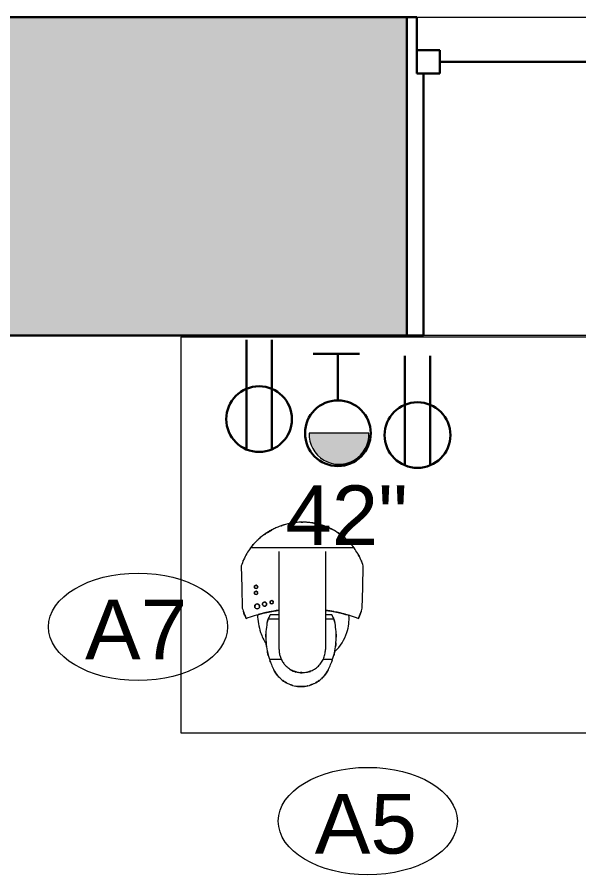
# Model space of a CAD drawing. Header units: inches. Extents: x -1176 to 1482, y -2527 to 978.
# Drawn here: x -969.2 to -926.8, y 749.2 to 813.9 of the extents above; entities that cross this region are included whole.
import ezdxf

# ---------------------------------------------------------------- set-up
doc = ezdxf.new("R2010")
doc.units = ezdxf.units.IN
doc.header["$MEASUREMENT"] = 0
for name, color, linetype, lineweight in [('A-ANNO-NOTE', 131, 'Continuous', 40), ('A-GLAZ', 151, 'Continuous', 18), ('A-WALL', 113, 'Continuous', 18), ('A-WALL-PATT', 111, 'Continuous', 18), ('Q-CASE', 31, 'Continuous', 9), ('Q-SPCQ', 91, 'Continuous', 9), ('Q-SPCQ-IDEN', 132, 'Continuous', 9)]:
    doc.layers.add(name, color=color, linetype=linetype, lineweight=lineweight)
doc.styles.add('Arial', font='arial.ttf', dxfattribs={"height": 4.5})
doc.styles.add('Swis721 Lt BT', font='swissl.ttf', dxfattribs={"height": 4.5})

# ---------------------------------------------------------------- blocks, each defined once
blk = doc.blocks.new('Double Hung - side window 4_ X 4_6_-6972798-3rd Floor Power _ Signal')
at = {"layer": 'A-GLAZ', "color": 8, "lineweight": 30}
for p, q in [((-18.75, 12), (-18, 12)), ((-18, 7.75), (-18, 12)), ((18, 7.75), (18, 12)), ((18.75, 12), (18, 12)), ((-18, 9.5), (-18, 7.75)), ((-18, 9.5), (-16.25, 9.5)), ((-16.25, 9.5), (-16.25, 7.75)), ((16.25, 9.5), (16.25, 7.75)), ((18, 9.5), (16.25, 9.5)), ((18, 9.5), (18, 7.75)), ((-16.25, 8.625), (16.25, 8.625)), ((-18, 7.75), (-16.25, 7.75)), ((-18, 7.75), (-17.5, 7.75)), ((-17.5, -12), (-17.5, 7.75)), ((18, 7.75), (16.25, 7.75)), ((17.5, 7.75), (18, 7.75)), ((17.5, 7.75), (17.5, -12)), ((-17.5, -12), (-18.75, -12)), ((17.5, -12), (18.75, -12))]:
    blk.add_line(p, q, dxfattribs=at)
blk = doc.blocks.new('Desk68 - Desk-7130907-3rd Floor Power _ Signal')
at = {"layer": 'Q-CASE'}
for p, q in [((2284.146, 451.008), (2205.179, 451.008)), ((2205.179, 451.008), (2205.179, 421.195)), ((2284.146, 450.958), (2284.146, 451.008)), ((2284.146, 421.195), (2284.146, 449.083)), ((2205.179, 421.195), (2284.146, 421.195))]:
    blk.add_line(p, q, dxfattribs=at)
blk = doc.blocks.new('Keurig_Coffee_Maker_18764 - Keurig_Coffee_Maker_18764-V69-3rd Floor Power _ Signal')
at = {"layer": 'Q-SPCQ'}
for p, q in [((-0.611, 4.748), (-0.527, 4.773)), ((-0.527, 4.773), (-0.611, 4.748)), ((-0.611, 4.748), (-0.527, 4.773)), ((-0.527, 4.773), (-0.611, 4.748)), ((-0.611, 4.748), (-0.527, 4.773)), ((-0.527, 4.773), (-0.611, 4.748)), ((-0.611, 4.748), (-0.602, 4.718)), ((-0.611, 4.748), (-0.602, 4.718)), ((-0.611, 4.748), (-0.602, 4.718)), ((-0.602, 4.718), (-0.519, 4.743)), ((-0.519, 4.743), (-0.602, 4.718)), ((-0.602, 4.718), (-0.519, 4.743)), ((-0.519, 4.743), (-0.602, 4.718)), ((-0.602, 4.718), (-0.519, 4.743)), ((-0.519, 4.743), (-0.602, 4.718)), ((-0.519, 4.743), (-0.527, 4.773)), ((-0.519, 4.743), (-0.527, 4.773)), ((-0.519, 4.743), (-0.527, 4.773)), ((-0.514, 4.777), (-0.435, 4.8)), ((-0.514, 4.777), (-0.505, 4.747)), ((-0.426, 4.77), (-0.505, 4.747)), ((-0.435, 4.8), (-0.36, 4.821)), ((-0.426, 4.77), (-0.435, 4.8)), ((-0.352, 4.791), (-0.426, 4.77)), ((-0.36, 4.821), (-0.352, 4.791)), ((-0.305, 4.83), (-0.109, 4.854)), ((-0.305, 4.83), (-0.301, 4.799)), ((-0.105, 4.823), (-0.301, 4.799)), ((-0.109, 4.854), (-0.105, 4.823)), ((-0.041, 4.856), (-0.042, 4.825)), ((0.029, 4.821), (-0.042, 4.825)), ((-0.041, 4.856), (0.031, 4.852)), ((0.029, 4.821), (0.031, 4.852)), ((0.029, 4.821), (0.125, 4.816)), ((0.125, 4.816), (0.029, 4.821)), ((0.031, 4.852), (0.126, 4.847)), ((0.126, 4.847), (0.031, 4.852)), ((0.126, 4.847), (0.125, 4.816)), ((0.196, 4.812), (0.125, 4.816)), ((0.126, 4.847), (0.198, 4.844)), ((0.198, 4.844), (0.196, 4.812)), ((0.274, 4.804), (0.281, 4.834)), ((0.298, 4.798), (0.274, 4.804)), ((0.281, 4.834), (0.435, 4.799)), ((0.428, 4.769), (0.339, 4.789)), ((0.495, 4.754), (0.428, 4.769)), ((0.435, 4.799), (0.502, 4.784)), ((0.438, 4.799), (0.439, 4.798)), ((0.439, 4.798), (0.438, 4.799)), ((0.448, 4.796), (0.441, 4.766)), ((0.472, 4.791), (0.465, 4.76)), ((0.517, 4.748), (0.465, 4.76)), ((0.465, 4.76), (0.495, 4.754)), ((0.502, 4.784), (0.472, 4.791)), ((0.472, 4.791), (0.524, 4.779)), ((0.495, 4.754), (0.502, 4.784)), ((0.502, 4.784), (0.495, 4.754)), ((0.502, 4.784), (0.495, 4.754)), ((0.495, 4.754), (0.495, 4.754)), ((0.498, 4.753), (0.505, 4.783)), ((0.502, 4.784), (0.502, 4.784)), ((0.524, 4.779), (0.517, 4.748)), ((0.581, 4.758), (0.57, 4.729)), ((0.636, 4.704), (0.57, 4.729)), ((0.581, 4.758), (0.647, 4.734)), ((0.636, 4.704), (0.647, 4.734)), ((0.71, 4.708), (0.696, 4.68)), ((0.745, 4.656), (0.696, 4.68)), ((0.696, 4.68), (0.739, 4.659)), ((0.753, 4.687), (0.71, 4.708)), ((0.71, 4.708), (0.759, 4.683)), ((0.888, 4.584), (0.745, 4.656)), ((0.759, 4.683), (0.902, 4.612)), ((0.902, 4.612), (0.888, 4.584)), ((0.908, 4.609), (0.894, 4.581)), ((-1.561, 3.819), (-2.289, 3.819)), ((2.473, 3.819), (1.561, 3.819)), ((-1.75, -4.312), (-1.75, 3.077)), ((1.75, 3.077), (1.75, -4.312)), ((-2.379, 0.792), (-1.75, 0.792)), ((1.75, 0.792), (2.563, 0.792)), ((-2.238, 0.472), (-1.75, 0.472)), ((1.75, 0.472), (2.422, 0.472)), ((-3.9, -4.573), (3.9, -4.573)), ((2.549, -5.785), (2.526, -5.785)), ((0, -6.517), (-0.05, -6.517)), ((0, -6.517), (-0.05, -6.517))]:
    blk.add_line(p, q, dxfattribs=at)
at = {"layer": 'Q-SPCQ', "flags": 128}
for points in [[(-4.518, -0.022), (-4.564, -1.592), (-4.597, -3.214)], [(4.597, -3.214), (4.564, -1.592), (4.518, -0.022)]]:
    blk.add_lwpolyline(points, dxfattribs=at)
at = {"layer": 'Q-SPCQ'}
for centre, radius, start, end in [((-0.112, 0.744), 3.417, 133.21505, 162.02509), ((-0.112, 0.744), 3.417, 17.97491, 33.98161), ((-0.112, 0.744), 3.417, 162.02509, 183.96316), ((-1.507, 0.291), 4.884, 2.07337, 17.97491), ((0, 12.505), 12.505, 252.78032, 257.19271), ((0, 12.505), 12.505, 253.75955, 261.92502), ((0, 12.505), 12.505, 259.0261, 261.94873), ((0, 12.505), 12.505, 278.07893, 285.42794), ((3.397, -0.168), 0.187, 90, 270), ((3.397, -0.168), 0.187, 270, 90), ((2.304, -0.48), 0.125, 90, 270), ((2.304, -0.48), 0.125, 270, 90), ((2.842, -0.335), 0.156, 90, 270), ((2.842, -0.335), 0.156, 270, 90), ((3.483, -1.188), 0.125, 90, 270), ((3.483, -1.188), 0.125, 270, 90), ((3.483, -1.636), 0.125, 90, 270), ((3.483, -1.636), 0.125, 270, 90), ((-0.025, -1.684), 4.833, 219.39833, 221.04572), ((-0.025, -1.684), 4.833, 228.16386, 230.53432), ((-0.025, -1.684), 4.833, 239.65923, 240.07241)]:
    blk.add_arc(centre, radius, start, end, dxfattribs=at)
for points, knots in [([(2.144, 4.616), (2.067, 4.768), (1.885, 5.047), (1.524, 5.401), (1.093, 5.669), (0.607, 5.838), (0.092, 5.896), (-0.424, 5.838), (-0.909, 5.668), (-1.268, 5.445), (-1.52, 5.223), (-1.747, 4.976), (-1.883, 4.768), (-1.96, 4.616)], [0, 0, 0, 0, 0.1, 0.2, 0.3, 0.4, 0.5, 0.6, 0.7, 0.8, 0.85, 0.9, 1, 1, 1, 1]), ([(-0.384, 5.827), (-0.37, 5.83), (-0.07, 5.891), (0.251, 5.881), (0.555, 5.831), (0.569, 5.829)], [0.3167664, 0.3167664, 0.3167664, 0.3167664, 0.3333333, 0.6666667, 0.6830273, 0.6830273, 0.6830273, 0.6830273]), ([(-1.901, 4.724), (-1.84, 4.831), (-1.702, 5.032), (-1.511, 5.232), (-1.395, 5.331), (-1.372, 5.351)], [0, 0, 0, 0, 0.3333333, 0.6666667, 0.7485665, 0.7485665, 0.7485665, 0.7485665]), ([(-0.839, 5.68), (-0.813, 5.692), (-0.714, 5.733), (-0.613, 5.768), (-0.537, 5.79)], [0.1340386, 0.1340386, 0.1340386, 0.1340386, 0.1666667, 0.256932, 0.256932, 0.256932, 0.256932]), ([(0.72, 5.79), (0.796, 5.768), (0.899, 5.736), (0.996, 5.69), (1.021, 5.677)], [0.7426327, 0.7426327, 0.7426327, 0.7426327, 0.8333333, 0.8657703, 0.8657703, 0.8657703, 0.8657703]), ([(1.556, 5.351), (1.579, 5.332), (1.695, 5.232), (1.886, 5.032), (2.024, 4.831), (2.086, 4.724)], [0.2509667, 0.2509667, 0.2509667, 0.2509667, 0.3333333, 0.6666667, 1, 1, 1, 1]), ([(1.75, 3.077), (1.749, 3.181), (1.731, 3.384), (1.656, 3.668), (1.552, 3.896), (1.445, 4.068), (1.356, 4.187), (1.256, 4.298), (1.145, 4.403), (1.024, 4.499), (0.897, 4.582), (0.762, 4.654), (0.617, 4.716), (0.466, 4.766), (0.302, 4.804), (0.121, 4.825), (-0.081, 4.827), (-0.278, 4.808), (-0.466, 4.767), (-0.654, 4.702), (-0.832, 4.62), (-0.993, 4.522), (-1.146, 4.404), (-1.284, 4.27), (-1.403, 4.129), (-1.507, 3.972), (-1.624, 3.748), (-1.721, 3.458), (-1.749, 3.207), (-1.75, 3.077)], [0, 0, 0, 0, 0.055556, 0.111111, 0.166667, 0.194444, 0.222222, 0.25, 0.277778, 0.305556, 0.333333, 0.361111, 0.388889, 0.416667, 0.444444, 0.479167, 0.513889, 0.548611, 0.583333, 0.618056, 0.652778, 0.6875, 0.722222, 0.756944, 0.791667, 0.826389, 0.861111, 0.930556, 1, 1, 1, 1]), ([(2.393, 4.049), (2.402, 4.026), (2.417, 3.985), (2.431, 3.943), (2.437, 3.925)], [0.17849533, 0.17849533, 0.17849533, 0.17849533, 0.2, 0.21629659, 0.21629659, 0.21629659, 0.21629659]), ([(2.56, 3.525), (2.578, 3.454), (2.599, 3.365), (2.62, 3.275), (2.624, 3.256)], [0.3370694, 0.3370694, 0.3370694, 0.3370694, 0.4, 0.41654848, 0.41654848, 0.41654848, 0.41654848]), ([(-2.539, 2.588), (-2.538, 2.601), (-2.53, 2.69), (-2.521, 2.779), (-2.512, 2.856)], [0.38887206, 0.38887206, 0.38887206, 0.38887206, 0.4, 0.46606846, 0.46606846, 0.46606846, 0.46606846]), ([(-2.332, 0.672), (-2.336, 0.681), (-2.343, 0.699), (-2.359, 0.737), (-2.377, 0.788), (-2.392, 0.83), (-2.399, 0.852)], [0.8338778, 0.8338778, 0.8338778, 0.8338778, 0.8611111, 0.8888889, 0.9444444, 1, 1, 1, 1]), ([(-2.379, 0.792), (-2.371, 0.771), (-2.356, 0.731), (-2.337, 0.683), (-2.322, 0.647), (-2.311, 0.622), (-2.3, 0.598), (-2.289, 0.576), (-2.28, 0.555), (-2.271, 0.536), (-2.262, 0.52), (-2.255, 0.506), (-2.249, 0.494), (-2.243, 0.481), (-2.238, 0.473), (-2.238, 0.472), (-2.238, 0.472)], [0, 0, 0, 0, 0.0555556, 0.1111111, 0.1388889, 0.1666667, 0.1944444, 0.2222222, 0.25, 0.2777778, 0.3055556, 0.3333333, 0.3611111, 0.3888889, 0.4444444, 0.4737946, 0.4737946, 0.4737946, 0.4737946]), ([(2.422, 0.472), (2.422, 0.472), (2.423, 0.473), (2.427, 0.481), (2.434, 0.494), (2.441, 0.508), (2.451, 0.527), (2.462, 0.55), (2.47, 0.568), (2.475, 0.579), (2.483, 0.595), (2.495, 0.621), (2.512, 0.66), (2.534, 0.716), (2.551, 0.761), (2.563, 0.792)], [0.5262054, 0.5262054, 0.5262054, 0.5262054, 0.5555556, 0.6111111, 0.6388889, 0.6666667, 0.7083333, 0.75, 0.7708333, 0.78125, 0.7916667, 0.8333333, 0.875, 0.9166667, 1, 1, 1, 1]), ([(2.584, 0.852), (2.576, 0.83), (2.562, 0.788), (2.543, 0.737), (2.528, 0.699), (2.52, 0.681), (2.516, 0.672)], [0, 0, 0, 0, 0.0555556, 0.1111111, 0.1388889, 0.1661222, 0.1661222, 0.1661222, 0.1661222]), ([(-1.751, 0.123), (-1.824, 0.133), (-2.222, 0.193), (-2.615, 0.272), (-2.935, 0.349)], [0.7961311, 0.7961311, 0.7961311, 0.7961311, 0.8333333, 1, 1, 1, 1]), ([(2.935, 0.349), (2.615, 0.272), (2.222, 0.193), (1.824, 0.133), (1.751, 0.123)], [0, 0, 0, 0, 0.1666667, 0.2038782, 0.2038782, 0.2038782, 0.2038782]), ([(1.859, 0.139), (1.928, 0.149), (2.288, 0.207), (2.646, 0.28), (2.935, 0.349)], [0.8149744, 0.8149744, 0.8149744, 0.8149744, 0.85, 1, 1, 1, 1]), ([(3.331, 0.007), (3.339, 0.01), (3.36, 0.016), (3.383, 0.019), (3.397, 0.019)], [0.8888889, 0.8888889, 0.8888889, 0.8888889, 0.9305556, 1, 1, 1, 1]), ([(3.397, 0.019), (3.409, 0.019), (3.424, 0.018), (3.438, 0.015), (3.442, 0.014)], [0, 0, 0, 0, 0.05555556, 0.07172864, 0.07172864, 0.07172864, 0.07172864]), ([(2.304, -0.605), (2.296, -0.604), (2.28, -0.603), (2.259, -0.597), (2.242, -0.589), (2.23, -0.581), (2.219, -0.572), (2.206, -0.558), (2.19, -0.535), (2.178, -0.502), (2.178, -0.475), (2.18, -0.462)], [0, 0, 0, 0, 0.0555556, 0.1111111, 0.1666667, 0.1944444, 0.2222222, 0.2777778, 0.3333333, 0.4444444, 0.5470112, 0.5470112, 0.5470112, 0.5470112]), ([(2.18, -0.459), (2.181, -0.455), (2.184, -0.443), (2.191, -0.423), (2.203, -0.404), (2.215, -0.391), (2.229, -0.379), (2.257, -0.361), (2.284, -0.355), (2.304, -0.355)], [0.5555556, 0.5555556, 0.5555556, 0.5555556, 0.5833333, 0.6527778, 0.7222222, 0.7569444, 0.7916667, 0.8611111, 1, 1, 1, 1]), ([(2.304, -0.355), (2.312, -0.355), (2.323, -0.356), (2.337, -0.359), (2.351, -0.364), (2.365, -0.37), (2.377, -0.378), (2.389, -0.387), (2.401, -0.401), (2.417, -0.424), (2.43, -0.462), (2.429, -0.502), (2.416, -0.536), (2.404, -0.555), (2.392, -0.568), (2.378, -0.58), (2.35, -0.598), (2.323, -0.604), (2.304, -0.605)], [0, 0, 0, 0, 0.055556, 0.083333, 0.111111, 0.166667, 0.194444, 0.222222, 0.277778, 0.333333, 0.444444, 0.583333, 0.652778, 0.722222, 0.756944, 0.791667, 0.861111, 1, 1, 1, 1]), ([(2.739, -0.453), (2.732, -0.447), (2.72, -0.434), (2.699, -0.404), (2.683, -0.357), (2.686, -0.306), (2.701, -0.264), (2.716, -0.241), (2.732, -0.224), (2.744, -0.213), (2.758, -0.203), (2.773, -0.195), (2.782, -0.191), (2.786, -0.189)], [0.2222222, 0.2222222, 0.2222222, 0.2222222, 0.2777778, 0.3333333, 0.4444444, 0.5833333, 0.6527778, 0.7222222, 0.7569444, 0.7916667, 0.8263889, 0.8611111, 0.8888889, 0.8888889, 0.8888889, 0.8888889]), ([(2.842, -0.179), (2.852, -0.179), (2.866, -0.181), (2.884, -0.185), (2.902, -0.19), (2.918, -0.199), (2.934, -0.209), (2.941, -0.215), (2.945, -0.218)], [0, 0, 0, 0, 0.0555556, 0.0833333, 0.1111111, 0.1666667, 0.1944444, 0.2222222, 0.2222222, 0.2222222, 0.2222222]), ([(2.978, -0.259), (2.987, -0.275), (3, -0.313), (2.998, -0.364), (2.983, -0.406), (2.968, -0.429), (2.952, -0.446), (2.94, -0.457), (2.925, -0.468), (2.895, -0.485), (2.867, -0.491), (2.842, -0.492)], [0.3333333, 0.3333333, 0.3333333, 0.3333333, 0.4444444, 0.5833333, 0.6527778, 0.7222222, 0.7569444, 0.7916667, 0.8263889, 0.8611111, 1, 1, 1, 1]), ([(3.274, -0.309), (3.266, -0.302), (3.251, -0.286), (3.226, -0.25), (3.213, -0.212), (3.21, -0.183), (3.21, -0.175)], [0.2222222, 0.2222222, 0.2222222, 0.2222222, 0.2777778, 0.3333333, 0.4444444, 0.4882459, 0.4882459, 0.4882459, 0.4882459]), ([(3.213, -0.137), (3.214, -0.132), (3.217, -0.114), (3.225, -0.094), (3.232, -0.079), (3.234, -0.077)], [0.5555556, 0.5555556, 0.5555556, 0.5555556, 0.5833333, 0.6527778, 0.6666667, 0.6666667, 0.6666667, 0.6666667]), ([(3.397, -0.356), (3.386, -0.356), (3.368, -0.354), (3.347, -0.349), (3.336, -0.346), (3.331, -0.344)], [0, 0, 0, 0, 0.0555556, 0.0833333, 0.1111111, 0.1111111, 0.1111111, 0.1111111]), ([(3.498, -0.01), (3.501, -0.012), (3.509, -0.018), (3.525, -0.03), (3.544, -0.05), (3.568, -0.086), (3.586, -0.136), (3.586, -0.178), (3.582, -0.199)], [0.1737723, 0.1737723, 0.1737723, 0.1737723, 0.1944444, 0.2222222, 0.2777778, 0.3333333, 0.4444444, 0.5555556, 0.5555556, 0.5555556, 0.5555556]), ([(3.575, -0.228), (3.573, -0.236), (3.564, -0.257), (3.548, -0.281), (3.532, -0.299), (3.524, -0.307), (3.521, -0.309)], [0.6069174, 0.6069174, 0.6069174, 0.6069174, 0.6527778, 0.7222222, 0.7569444, 0.7777778, 0.7777778, 0.7777778, 0.7777778]), ([(3.483, -1.313), (3.475, -1.313), (3.46, -1.311), (3.439, -1.306), (3.418, -1.296), (3.4, -1.283), (3.385, -1.267), (3.369, -1.243), (3.356, -1.206), (3.357, -1.165), (3.37, -1.131), (3.382, -1.112), (3.395, -1.099), (3.408, -1.087), (3.436, -1.069), (3.463, -1.063), (3.483, -1.063)], [0, 0, 0, 0, 0.055556, 0.111111, 0.166667, 0.222222, 0.277778, 0.333333, 0.444444, 0.583333, 0.652778, 0.722222, 0.756944, 0.791667, 0.861111, 1, 1, 1, 1]), ([(3.483, -1.063), (3.49, -1.063), (3.505, -1.064), (3.527, -1.07), (3.547, -1.08), (3.565, -1.093), (3.58, -1.108), (3.596, -1.132), (3.608, -1.166), (3.608, -1.195), (3.606, -1.209)], [0, 0, 0, 0, 0.0555556, 0.1111111, 0.1666667, 0.2222222, 0.2777778, 0.3333333, 0.4444444, 0.5555556, 0.5555556, 0.5555556, 0.5555556]), ([(3.592, -1.249), (3.588, -1.255), (3.579, -1.269), (3.561, -1.287), (3.529, -1.307), (3.502, -1.313), (3.483, -1.313)], [0.6666667, 0.6666667, 0.6666667, 0.6666667, 0.7222222, 0.7916667, 0.8611111, 1, 1, 1, 1]), ([(3.359, -1.657), (3.356, -1.639), (3.357, -1.612), (3.37, -1.578), (3.385, -1.556), (3.404, -1.537), (3.436, -1.517), (3.463, -1.511), (3.483, -1.511)], [0.4444444, 0.4444444, 0.4444444, 0.4444444, 0.5833333, 0.6527778, 0.7222222, 0.7916667, 0.8611111, 1, 1, 1, 1]), ([(3.483, -1.511), (3.49, -1.511), (3.505, -1.512), (3.526, -1.518), (3.546, -1.528), (3.564, -1.54), (3.58, -1.556), (3.596, -1.58), (3.608, -1.614), (3.608, -1.643), (3.606, -1.657)], [0, 0, 0, 0, 0.0555556, 0.1111111, 0.1666667, 0.2222222, 0.2777778, 0.3333333, 0.4444444, 0.5555556, 0.5555556, 0.5555556, 0.5555556]), ([(3.591, -1.697), (3.588, -1.703), (3.579, -1.717), (3.561, -1.735), (3.529, -1.754), (3.502, -1.76), (3.483, -1.761)], [0.6666667, 0.6666667, 0.6666667, 0.6666667, 0.7222222, 0.7916667, 0.8611111, 1, 1, 1, 1]), ([(-4.285, -3.961), (-4.262, -4.005), (-4.235, -4.057), (-4.205, -4.107), (-4.2, -4.116)], [0.3713401, 0.3713401, 0.3713401, 0.3713401, 0.5, 0.5248828, 0.5248828, 0.5248828, 0.5248828]), ([(-4.2, -4.116), (-4.205, -4.108), (-4.234, -4.057), (-4.261, -4.004), (-4.282, -3.96)], [0.4751172, 0.4751172, 0.4751172, 0.4751172, 0.5, 0.6286599, 0.6286599, 0.6286599, 0.6286599]), ([(-3.9, -4.573), (-3.769, -4.748), (-3.49, -5.074), (-3.023, -5.492), (-2.601, -5.782), (-2.29, -5.956), (-2.107, -6.047), (-1.943, -6.122), (-1.752, -6.2), (-1.568, -6.266), (-1.436, -6.308), (-1.36, -6.329), (-1.244, -6.361), (-1.067, -6.406), (-0.884, -6.442), (-0.76, -6.461), (-0.677, -6.473), (-0.53, -6.49), (-0.315, -6.508), (-0.139, -6.515), (-0.05, -6.517)], [0, 0, 0, 0, 0.142857, 0.285714, 0.428571, 0.5, 0.535714, 0.571429, 0.625, 0.678571, 0.705357, 0.71875, 0.732143, 0.785714, 0.839286, 0.852679, 0.866071, 0.892857, 0.946429, 1, 1, 1, 1]), ([(-3.291, -5.247), (-3.332, -5.21), (-3.383, -5.162), (-3.432, -5.112), (-3.442, -5.101)], [0.79638486, 0.79638486, 0.79638486, 0.79638486, 0.83333333, 0.8435005, 0.8435005, 0.8435005, 0.8435005]), ([(-3.441, -5.103), (-3.43, -5.114), (-3.38, -5.164), (-3.329, -5.212), (-3.288, -5.248)], [0.23427003, 0.23427003, 0.23427003, 0.23427003, 0.25, 0.30481789, 0.30481789, 0.30481789, 0.30481789]), ([(3.037, -5.454), (3.148, -5.367), (3.267, -5.266), (3.38, -5.158), (3.391, -5.147)], [0.2716855, 0.2716855, 0.2716855, 0.2716855, 0.4, 0.414526, 0.414526, 0.414526, 0.414526]), ([(3.391, -5.148), (3.301, -5.234), (3.183, -5.336), (3.062, -5.435), (3.038, -5.455)], [0.585474, 0.585474, 0.585474, 0.585474, 0.7, 0.7283145, 0.7283145, 0.7283145, 0.7283145]), ([(3.855, -4.632), (3.838, -4.655), (3.746, -4.772), (3.647, -4.883), (3.564, -4.969)], [0.3739159, 0.3739159, 0.3739159, 0.3739159, 0.4, 0.5097654, 0.5097654, 0.5097654, 0.5097654]), ([(-2.715, -5.699), (-2.758, -5.671), (-2.825, -5.624), (-2.892, -5.576), (-2.918, -5.557)], [0.63255371, 0.63255371, 0.63255371, 0.63255371, 0.66666667, 0.68782663, 0.68782663, 0.68782663, 0.68782663]), ([(-2.913, -5.56), (-2.887, -5.579), (-2.82, -5.627), (-2.753, -5.675), (-2.712, -5.704)], [0.46748557, 0.46748557, 0.46748557, 0.46748557, 0.5, 0.54988363, 0.54988363, 0.54988363, 0.54988363]), ([(2.848, -5.593), (2.804, -5.624), (2.622, -5.746), (2.433, -5.855), (2.286, -5.929)], [0.8, 0.8, 0.8, 0.8, 0.85, 1, 1, 1, 1]), ([(-2.32, -5.938), (-2.278, -5.961), (-2.205, -6), (-2.129, -6.034), (-2.097, -6.048)], [0.7023309, 0.7023309, 0.7023309, 0.7023309, 0.75, 0.78527969, 0.78527969, 0.78527969, 0.78527969]), ([(-1.455, -6.301), (-1.475, -6.295), (-1.55, -6.271), (-1.623, -6.245), (-1.676, -6.225)], [0.3190358, 0.3190358, 0.3190358, 0.3190358, 0.33333333, 0.37139588, 0.37139588, 0.37139588, 0.37139588]), ([(-0.767, -6.46), (-0.776, -6.459), (-0.838, -6.449), (-0.899, -6.438), (-0.953, -6.428)], [0.1610836, 0.1610836, 0.1610836, 0.1610836, 0.16666667, 0.2032532, 0.2032532, 0.2032532, 0.2032532]), ([(0, -6.517), (0.087, -6.516), (0.259, -6.51), (0.469, -6.493), (0.634, -6.473), (0.757, -6.454), (0.877, -6.433), (1.016, -6.405), (1.171, -6.369), (1.313, -6.329), (1.424, -6.295), (1.534, -6.26), (1.67, -6.212), (1.828, -6.149), (2.036, -6.059), (2.187, -5.983), (2.286, -5.929)], [0, 0, 0, 0, 0.1, 0.2, 0.25, 0.3, 0.35, 0.4, 0.475, 0.55, 0.5875, 0.625, 0.7, 0.775, 0.85, 1, 1, 1, 1]), ([(0.858, -6.436), (0.836, -6.44), (0.786, -6.449), (0.737, -6.456), (0.709, -6.46)], [0.6380075, 0.6380075, 0.6380075, 0.6380075, 0.66666667, 0.70124078, 0.70124078, 0.70124078, 0.70124078]), ([(0.71, -6.461), (0.737, -6.457), (0.786, -6.449), (0.836, -6.44), (0.858, -6.437)], [0.29875922, 0.29875922, 0.29875922, 0.29875922, 0.33333333, 0.3619925, 0.3619925, 0.3619925, 0.3619925]), ([(1.523, -6.263), (1.535, -6.259), (1.569, -6.247), (1.603, -6.235), (1.624, -6.226)], [0.65060949, 0.65060949, 0.65060949, 0.65060949, 0.66666667, 0.69577662, 0.69577662, 0.69577662, 0.69577662]), ([(1.625, -6.227), (1.603, -6.235), (1.569, -6.247), (1.535, -6.259), (1.523, -6.263)], [0.30422338, 0.30422338, 0.30422338, 0.30422338, 0.33333333, 0.34939051, 0.34939051, 0.34939051, 0.34939051])]:
    blk.add_open_spline(points, degree=3, knots=knots, dxfattribs=at)
for points in [[(-1.269, 5.431), (-1.23, 5.46), (-1.189, 5.487), (-1.148, 5.514)], [(-1.148, 5.514), (-1.1, 5.544), (-1.052, 5.573), (-1.002, 5.6)], [(1.186, 5.6), (1.236, 5.573), (1.284, 5.545), (1.332, 5.514)], [(1.332, 5.514), (1.374, 5.487), (1.414, 5.46), (1.453, 5.431)], [(-1.96, 4.616), (-2.024, 4.489), (-2.144, 4.228), (-2.244, 3.957), (-2.289, 3.819)], [(-1.96, 4.616), (-1.95, 4.635), (-1.931, 4.671), (-1.911, 4.707), (-1.901, 4.724)], [(2.086, 4.724), (2.096, 4.707), (2.116, 4.671), (2.135, 4.635), (2.144, 4.616)], [(2.473, 3.819), (2.428, 3.957), (2.328, 4.228), (2.209, 4.489), (2.144, 4.616)], [(-2.253, 3.925), (-2.239, 3.966), (-2.223, 4.007), (-2.207, 4.047)], [(-2.289, 3.819), (-2.355, 3.615), (-2.464, 3.199), (-2.555, 2.549), (-2.569, 1.89), (-2.527, 1.457), (-2.494, 1.244)], [(-2.439, 3.256), (-2.42, 3.346), (-2.4, 3.436), (-2.377, 3.525)], [(2.678, 1.244), (2.712, 1.457), (2.753, 1.89), (2.74, 2.549), (2.648, 3.199), (2.54, 3.615), (2.473, 3.819)], [(2.693, 2.854), (2.706, 2.766), (2.717, 2.677), (2.726, 2.588)], [(-2.558, 1.934), (-2.56, 2.004), (-2.56, 2.075), (-2.559, 2.145)], [(2.745, 2.146), (2.745, 2.075), (2.742, 2.005), (2.737, 1.934)], [(-4.23, 0.737), (-4.286, 0.614), (-4.389, 0.365), (-4.478, 0.108), (-4.518, -0.022)], [(-4.23, 0.737), (-4.268, 0.653), (-4.341, 0.483), (-4.406, 0.31), (-4.437, 0.223)], [(-4.437, 0.223), (-4.406, 0.31), (-4.341, 0.483), (-4.268, 0.653), (-4.23, 0.737)], [(-2.935, 0.349), (-3.155, 0.402), (-3.591, 0.52), (-4.018, 0.661), (-4.23, 0.737)], [(-2.494, 1.244), (-2.482, 1.166), (-2.45, 1.013), (-2.405, 0.865), (-2.379, 0.792)], [(-2.399, 0.852), (-2.42, 0.916), (-2.439, 0.98), (-2.455, 1.046)], [(2.563, 0.792), (2.589, 0.865), (2.635, 1.013), (2.666, 1.166), (2.678, 1.244)], [(2.639, 1.046), (2.623, 0.98), (2.605, 0.916), (2.584, 0.852)], [(4.23, 0.737), (4.018, 0.661), (3.591, 0.52), (3.155, 0.402), (2.935, 0.349)], [(4.437, 0.223), (4.406, 0.31), (4.341, 0.483), (4.268, 0.653), (4.23, 0.737)], [(4.518, -0.022), (4.478, 0.108), (4.389, 0.365), (4.286, 0.614), (4.23, 0.737)], [(4.23, 0.737), (4.268, 0.653), (4.341, 0.483), (4.406, 0.31), (4.437, 0.223)], [(-2.935, 0.349), (-2.579, 0.263), (-2.221, 0.193), (-1.86, 0.139)], [(-1.814, 0.132), (-1.899, 0.145), (-1.984, 0.157), (-2.069, 0.172)], [(2.935, 0.349), (2.592, 0.267), (2.247, 0.199), (1.9, 0.145)], [(3.464, -0.344), (3.443, -0.351), (3.421, -0.355), (3.397, -0.356)], [(3.483, -1.761), (3.475, -1.761), (3.46, -1.759), (3.439, -1.753), (3.419, -1.744), (3.407, -1.735), (3.401, -1.73)], [(-4.597, -3.214), (-4.545, -3.375), (-4.426, -3.692), (-4.192, -4.149), (-4.003, -4.434), (-3.9, -4.573)], [(3.9, -4.573), (4.003, -4.434), (4.192, -4.149), (4.426, -3.692), (4.545, -3.375), (4.597, -3.214)], [(-4.466, -3.574), (-4.458, -3.592), (-4.451, -3.61), (-4.443, -3.627)], [(-4.443, -3.627), (-4.451, -3.61), (-4.458, -3.592), (-4.466, -3.574)], [(4.445, -3.623), (4.452, -3.607), (4.459, -3.59), (4.466, -3.574)], [(4.466, -3.574), (4.459, -3.59), (4.452, -3.607), (4.445, -3.623)], [(2.286, -5.929), (2.494, -5.823), (2.891, -5.584), (3.434, -5.133), (3.752, -4.77), (3.9, -4.573)], [(3.566, -4.971), (3.668, -4.863), (3.763, -4.749), (3.853, -4.631)], [(2.286, -5.929), (2.482, -5.83), (2.669, -5.718), (2.848, -5.593)], [(-2.105, -6.047), (-2.18, -6.011), (-2.254, -5.972), (-2.327, -5.932)], [(-1.66, -6.232), (-1.607, -6.251), (-1.554, -6.27), (-1.5, -6.287)], [(-1.5, -6.287), (-1.482, -6.293), (-1.463, -6.298), (-1.445, -6.304)], [(-0.941, -6.43), (-0.888, -6.44), (-0.836, -6.45), (-0.784, -6.457)], [(0, -6.517), (0.026, -6.517), (0.052, -6.517), (0.077, -6.516)], [(0.077, -6.516), (0.052, -6.517), (0.026, -6.517), (0, -6.517)]]:
    blk.add_open_spline(points, degree=3, dxfattribs=at)
blk = doc.blocks.new('Appliance_Specialty Equipment Tag - Standard-3515593-3rd Floor Power _ Signal')
at = {"layer": 'Q-SPCQ-IDEN'}
blk.add_ellipse((-0.0499, 0.0037), major_axis=(-0.1406, 0), ratio=0.600473, dxfattribs=at)

msp = doc.modelspace()

# ---------------------------------------------------------------- hatches: boundary and pattern name
at = {"layer": 'A-ANNO-NOTE', "lineweight": 9}
for points in [[(-947.12, 781.949), (-942.67, 782.503), (-947.166, 782.503)], [(-947.12, 781.949), (-942.668, 782.424), (-942.67, 782.503)], [(-942.716, 781.949), (-942.668, 782.424), (-947.12, 781.949)], [(-944.251, 780.262), (-942.716, 781.949), (-947.12, 781.949)], [(-944.251, 780.262), (-947.12, 781.949), (-946.973, 781.495)], [(-944.251, 780.262), (-943.103, 781.082), (-942.716, 781.949)], [(-943.103, 781.082), (-942.863, 781.495), (-942.716, 781.949)], [(-944.251, 780.262), (-946.973, 781.495), (-945.586, 780.262)], [(-946.16, 780.535), (-946.973, 781.495), (-946.582, 780.897)], [(-946.024, 780.451), (-946.973, 781.495), (-946.16, 780.535)], [(-945.586, 780.262), (-946.973, 781.495), (-946.024, 780.451)], [(-944.251, 780.262), (-943.813, 780.451), (-943.103, 781.082)], [(-943.813, 780.451), (-943.677, 780.535), (-943.103, 781.082)], [(-943.677, 780.535), (-943.254, 780.897), (-943.103, 781.082)], [(-943.677, 780.535), (-943.424, 780.729), (-943.254, 780.897)], [(-945.038, 780.164), (-944.251, 780.262), (-945.586, 780.262)], [(-944.799, 780.164), (-944.251, 780.262), (-945.038, 780.164)], [(-944.799, 780.164), (-944.64, 780.178), (-944.251, 780.262)], [(-944.251, 780.262), (-944.175, 780.287), (-943.813, 780.451)]]:
    msp.add_hatch(color=256, dxfattribs=at).paths.add_polyline_path(points, flags=0)
at = {"layer": 'A-WALL-PATT', "lineweight": 9}
h = msp.add_hatch(color=7, dxfattribs=at)
h.paths.add_polyline_path([(-872.062, 789.874), (-872.062, 813.874), (-902.312, 813.874), (-902.312, 789.874), (-873.431, 789.874)], flags=0)
h.paths.add_polyline_path([(-939.812, 789.874), (-939.812, 813.874), (-1035.062, 813.874), (-1035.062, 789.874), (-950.753, 789.874)], flags=0)

# ---------------------------------------------------------------- linework, layer by layer
at = {"layer": 'A-ANNO-NOTE', "lineweight": 30}
for p, q in [((-951.898, 789.547), (-951.898, 781.284)), ((-949.982, 789.547), (-949.982, 781.284)), ((-943.366, 788.485), (-946.872, 788.485)), ((-945.002, 788.485), (-945.002, 784.978)), ((-939.963, 788.347), (-939.963, 780.083)), ((-938.047, 788.347), (-938.047, 780.083))]:
    msp.add_line(p, q, dxfattribs=at)
at = {"layer": 'A-ANNO-NOTE', "lineweight": 9}
msp.add_line((-942.67, 782.503), (-947.166, 782.503), dxfattribs=at)
at = {"layer": 'A-ANNO-NOTE', "lineweight": 30}
for centre in [(-950.94, 783.566), (-945.005, 782.503), (-939.005, 782.365)]:
    msp.add_circle(centre, 2.475, dxfattribs=at)
at = {"layer": 'A-ANNO-NOTE', "lineweight": 9}
msp.add_arc((-944.918, 782.411), 2.25, 177.64269, 2.35731, dxfattribs=at)
at = {"layer": 'A-WALL', "color": 8, "lineweight": 30}
for p, q in [((-1041.062, 813.874), (-939.812, 813.874)), ((-939.812, 789.874), (-939.812, 813.874)), ((-1004.062, 789.874), (-939.812, 789.874))]:
    msp.add_line(p, q, dxfattribs=at)
at = {"layer": 'A-WALL', "lineweight": 9}
for p, q in [((-939.812, 813.874), (-902.312, 813.874)), ((-902.312, 789.874), (-939.812, 789.874))]:
    msp.add_line(p, q, dxfattribs=at)

# ---------------------------------------------------------------- block references
at = {"layer": 'A-GLAZ'}
msp.add_blockref('Double Hung - side window 4_ X 4_6_-6972798-3rd Floor Power _ Signal', (-921.062, 801.874), dxfattribs=at)
at = {"layer": 'Q-CASE'}
msp.add_blockref('Desk68 - Desk-7130907-3rd Floor Power _ Signal', (-3162.005, 338.728), dxfattribs=at)
at = {"layer": 'Q-SPCQ', "rotation": 180}
msp.add_blockref('Keurig_Coffee_Maker_18764 - Keurig_Coffee_Maker_18764-V69-3rd Floor Power _ Signal', (-947.689, 769.279), dxfattribs=at)
at = {"layer": 'Q-SPCQ-IDEN', "xscale": 47.99999999999997, "yscale": 47.99999999999997, "zscale": 47.99999999999997}
for p in [(-957.665, 767.727), (-940.356, 753.077)]:
    msp.add_blockref('Appliance_Specialty Equipment Tag - Standard-3515593-3rd Floor Power _ Signal', p, dxfattribs=at)

# ---------------------------------------------------------------- texts
at = {"layer": 'A-ANNO-NOTE', "lineweight": 9, "insert": (-948.955, 778.567), "char_height": 4.5, "width": 10.302, "attachment_point": 1, "style": 'Swis721 Lt BT'}
msp.add_mtext('42"', dxfattribs=at)
at = {"layer": 'Q-SPCQ-IDEN', "char_height": 4.5, "width": 9.393, "attachment_point": 1, "style": 'Arial'}
for s, insert in [('A7', (-964.055, 769.955)), ('A5', (-946.745, 755.305))]:
    msp.add_mtext(s, dxfattribs=dict(at, insert=insert))

doc.saveas('drawing.dxf')
